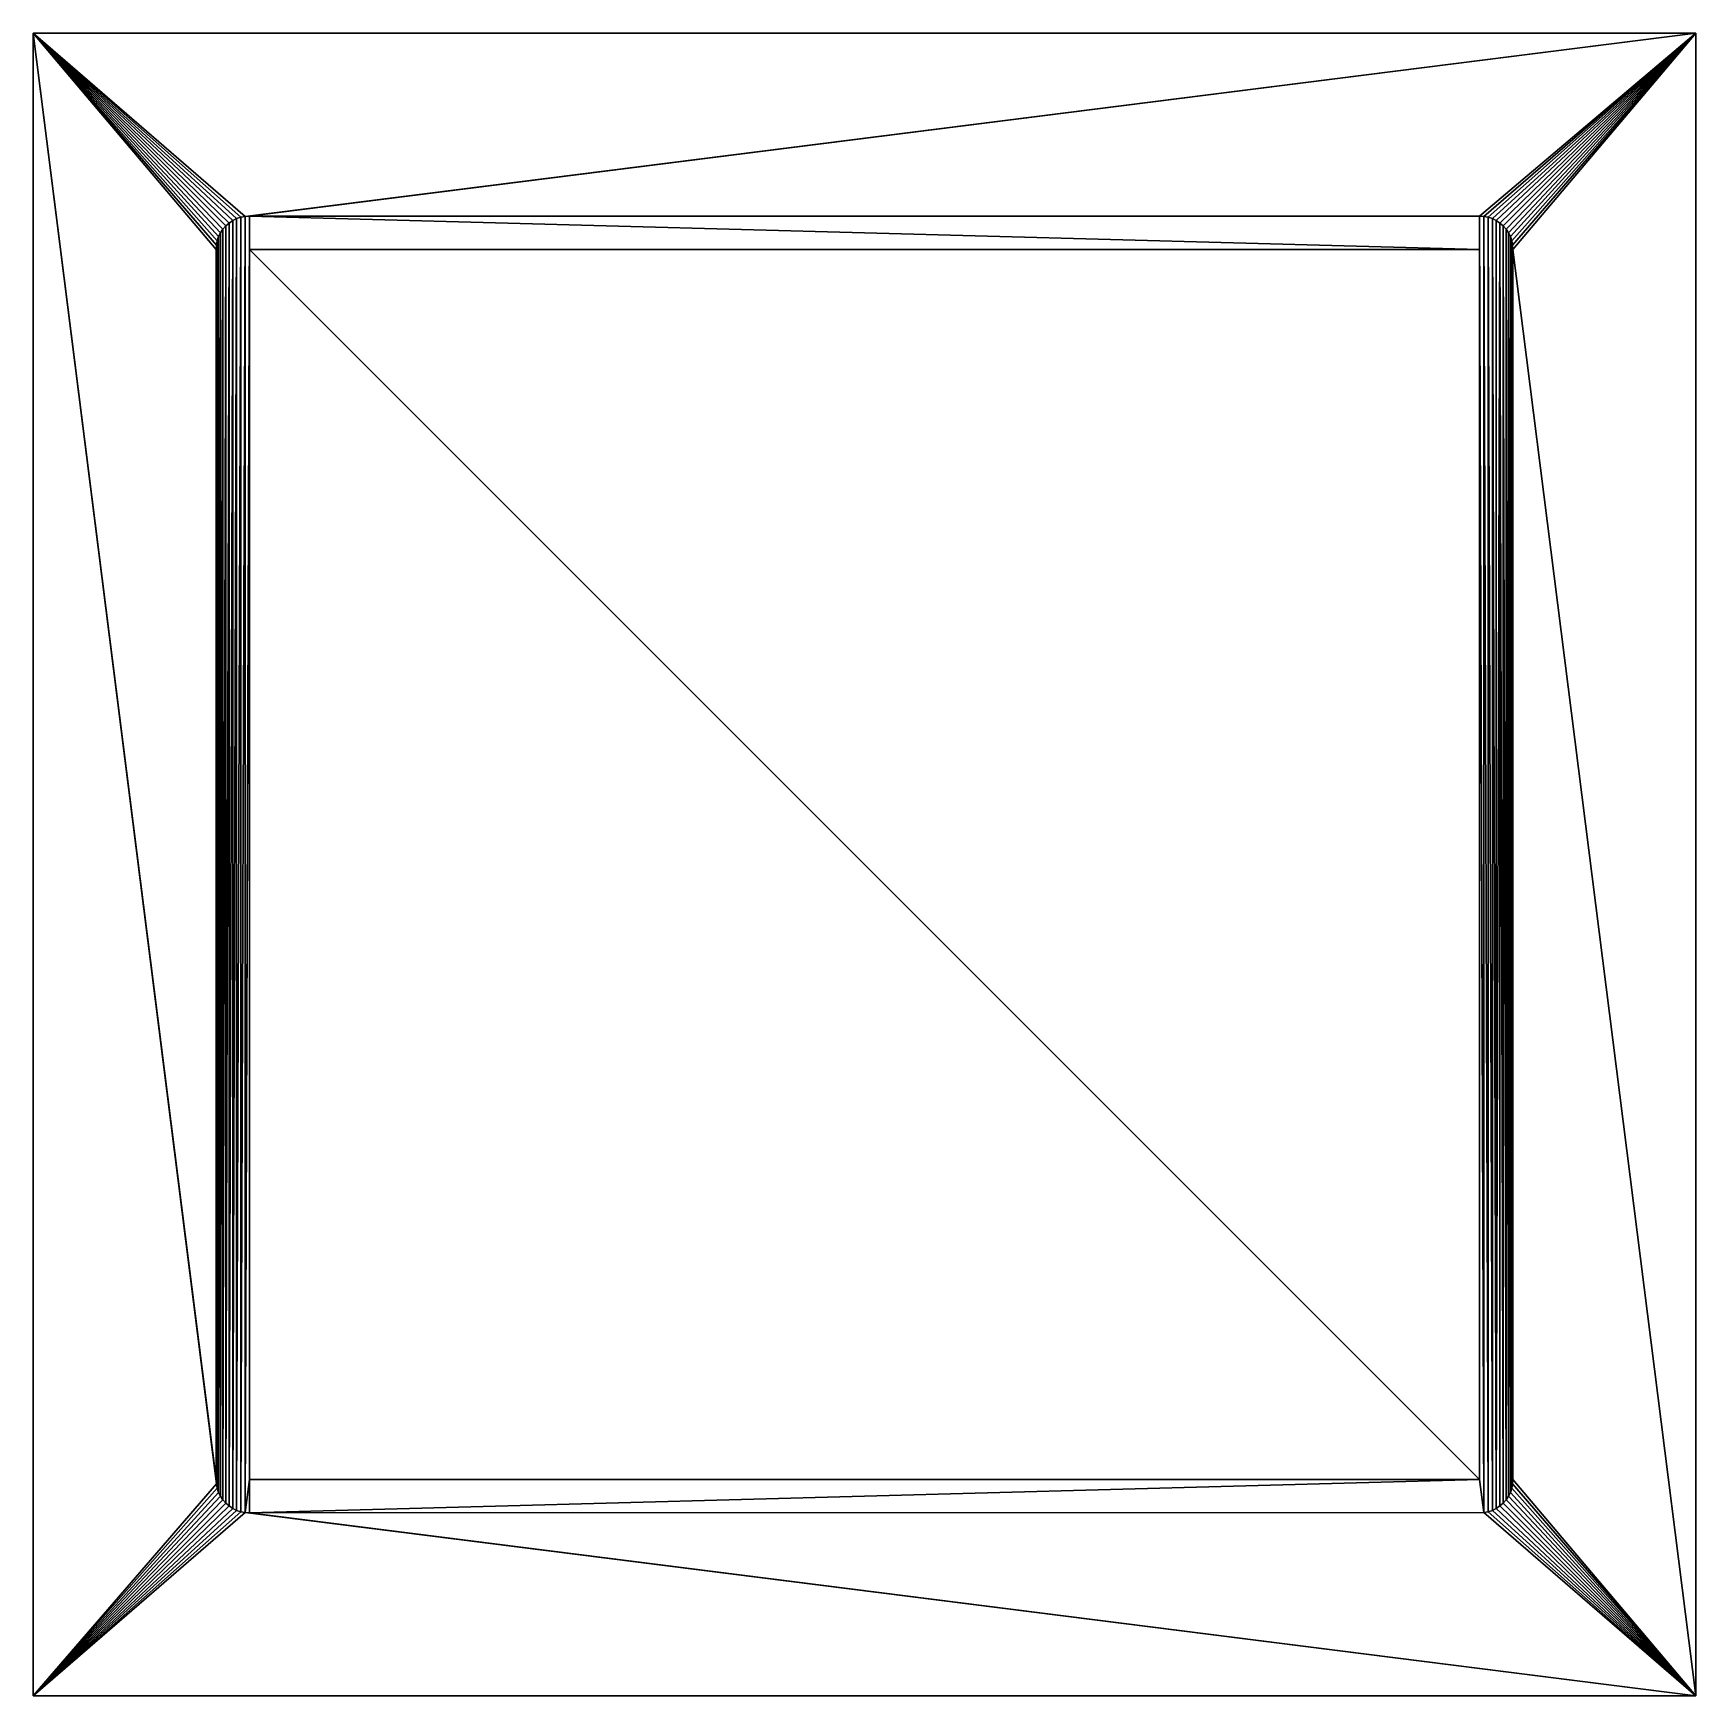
# Model space of a CAD drawing. Header units: millimetres. Extents: x 0 to 500, y 0 to 500.
import ezdxf

# ---------------------------------------------------------------- set-up
doc = ezdxf.new("R2010")
doc.units = ezdxf.units.MM
doc.layers.add('Layer1', color=10, linetype='Continuous')
doc.layers.add('LAYER15', color=7, linetype='Continuous')

msp = doc.modelspace()

# ---------------------------------------------------------------- linework, layer by layer
at = {"layer": 'Layer1'}
msp.add_3dface([(499.99, 500, 0), (-0.01, 500, 0), (-0.01, 0, 0), (499.99, 0, 0)], dxfattribs=at)
at = {"layer": 'LAYER15'}
for points in [[(-0.01, 500, 18), (499.99, 500, 0), (-0.01, 500, 0), (-0.01, 500, 18)], [(499.99, 500, 0), (-0.01, 500, 18), (499.99, 500, 18), (499.99, 500, 0)], [(-0.01, 500, 18), (-0.01, 0, 0), (-0.01, 0, 18), (-0.01, 500, 18)], [(-0.01, 0, 0), (-0.01, 500, 18), (-0.01, 500, 0), (-0.01, 0, 0)], [(-0.01, 0, 18), (55.08, 63.7, 18), (-0.01, 500, 18), (-0.01, 0, 18)], [(-0.01, 500, 18), (55.08, 63.7, 18), (54.99, 65, 18), (-0.01, 500, 18)], [(-0.01, 500, 18), (63.69, 444.92, 18), (499.99, 500, 18), (-0.01, 500, 18)], [(63.69, 444.92, 18), (-0.01, 500, 18), (62.41, 444.66, 18), (63.69, 444.92, 18)], [(62.41, 444.66, 18), (-0.01, 500, 18), (61.17, 444.24, 18), (62.41, 444.66, 18)], [(61.17, 444.24, 18), (-0.01, 500, 18), (59.99, 443.66, 18), (61.17, 444.24, 18)], [(59.99, 443.66, 18), (-0.01, 500, 18), (58.91, 442.93, 18), (59.99, 443.66, 18)], [(58.91, 442.93, 18), (-0.01, 500, 18), (57.92, 442.07, 18), (58.91, 442.93, 18)], [(57.92, 442.07, 18), (-0.01, 500, 18), (57.06, 441.09, 18), (57.92, 442.07, 18)], [(57.06, 441.09, 18), (-0.01, 500, 18), (56.33, 440, 18), (57.06, 441.09, 18)], [(56.33, 440, 18), (-0.01, 500, 18), (55.75, 438.83, 18), (56.33, 440, 18)], [(55.75, 438.83, 18), (-0.01, 500, 18), (55.33, 437.59, 18), (55.75, 438.83, 18)], [(55.33, 437.59, 18), (-0.01, 500, 18), (55.08, 436.31, 18), (55.33, 437.59, 18)], [(55.08, 436.31, 18), (-0.01, 500, 18), (54.99, 435, 18), (55.08, 436.31, 18)], [(54.99, 435, 18), (-0.01, 500, 18), (54.99, 65, 18), (54.99, 435, 18)], [(499.99, 500, 18), (63.69, 444.92, 18), (64.99, 445, 18), (499.99, 500, 18)], [(499.99, 500, 18), (64.99, 445, 18), (434.99, 445, 18), (499.99, 500, 18)], [(499.99, 500, 18), (434.99, 445, 18), (436.3, 444.92, 18), (499.99, 500, 18)], [(499.99, 500, 18), (436.3, 444.92, 18), (437.58, 444.66, 18), (499.99, 500, 18)], [(499.99, 500, 18), (437.58, 444.66, 18), (438.82, 444.24, 18), (499.99, 500, 18)], [(499.99, 500, 18), (438.82, 444.24, 18), (439.99, 443.66, 18), (499.99, 500, 18)], [(499.99, 500, 18), (439.99, 443.66, 18), (441.08, 442.93, 18), (499.99, 500, 18)], [(499.99, 500, 18), (441.08, 442.93, 18), (442.06, 442.07, 18), (499.99, 500, 18)], [(499.99, 500, 18), (442.06, 442.07, 18), (442.93, 441.09, 18), (499.99, 500, 18)], [(499.99, 500, 18), (442.93, 441.09, 18), (443.65, 440, 18), (499.99, 500, 18)], [(499.99, 500, 18), (443.65, 440, 18), (444.23, 438.83, 18), (499.99, 500, 18)], [(499.99, 500, 18), (444.23, 438.83, 18), (444.65, 437.59, 18), (499.99, 500, 18)], [(499.99, 500, 18), (444.65, 437.59, 18), (444.91, 436.31, 18), (499.99, 500, 18)], [(499.99, 500, 18), (444.91, 436.31, 18), (444.99, 435, 18), (499.99, 500, 18)], [(499.99, 500, 18), (444.99, 435, 18), (499.99, 0, 18), (499.99, 500, 18)], [(499.99, 500, 0), (499.99, 0, 18), (499.99, 0, 0), (499.99, 500, 0)], [(499.99, 0, 18), (499.99, 500, 0), (499.99, 500, 18), (499.99, 0, 18)], [(63.69, 444.92, 16), (63.69, 55.09, 16), (64.99, 445, 16), (63.69, 444.92, 16)], [(64.99, 445, 16), (63.69, 55.09, 16), (64.99, 435, 16), (64.99, 445, 16)], [(64.99, 445, 18), (63.69, 444.92, 16), (64.99, 445, 16), (64.99, 445, 18)], [(63.69, 444.92, 16), (64.99, 445, 18), (63.69, 444.92, 18), (63.69, 444.92, 16)], [(64.99, 445, 16), (64.99, 435, 16), (434.99, 435, 16), (64.99, 445, 16)], [(64.99, 445, 16), (434.99, 435, 16), (434.99, 445, 16), (64.99, 445, 16)], [(434.99, 445, 18), (64.99, 445, 16), (434.99, 445, 16), (434.99, 445, 18)], [(64.99, 445, 16), (434.99, 445, 18), (64.99, 445, 18), (64.99, 445, 16)], [(434.99, 435, 16), (436.3, 55.09, 16), (434.99, 445, 16), (434.99, 435, 16)], [(434.99, 445, 16), (436.3, 55.09, 16), (436.3, 444.92, 16), (434.99, 445, 16)], [(436.3, 444.92, 18), (434.99, 445, 16), (436.3, 444.92, 16), (436.3, 444.92, 18)], [(434.99, 445, 16), (436.3, 444.92, 18), (434.99, 445, 18), (434.99, 445, 16)], [(55.75, 438.83, 16), (55.75, 61.17, 16), (56.33, 440, 16), (55.75, 438.83, 16)], [(56.33, 440, 16), (55.75, 61.17, 16), (56.33, 60, 16), (56.33, 440, 16)], [(56.33, 440, 16), (55.75, 438.83, 18), (55.75, 438.83, 16), (56.33, 440, 16)], [(55.75, 438.83, 18), (56.33, 440, 16), (56.33, 440, 18), (55.75, 438.83, 18)], [(56.33, 440, 16), (56.33, 60, 16), (57.06, 441.09, 16), (56.33, 440, 16)], [(57.06, 441.09, 16), (56.33, 60, 16), (57.06, 58.91, 16), (57.06, 441.09, 16)], [(57.06, 441.09, 16), (56.33, 440, 18), (56.33, 440, 16), (57.06, 441.09, 16)], [(56.33, 440, 18), (57.06, 441.09, 16), (57.06, 441.09, 18), (56.33, 440, 18)], [(57.06, 441.09, 16), (57.06, 58.91, 16), (57.92, 442.07, 16), (57.06, 441.09, 16)], [(57.92, 442.07, 16), (57.06, 58.91, 16), (57.92, 57.93, 16), (57.92, 442.07, 16)], [(57.92, 442.07, 16), (57.06, 441.09, 18), (57.06, 441.09, 16), (57.92, 442.07, 16)], [(57.06, 441.09, 18), (57.92, 442.07, 16), (57.92, 442.07, 18), (57.06, 441.09, 18)], [(57.92, 442.07, 16), (57.92, 57.93, 16), (58.91, 442.93, 16), (57.92, 442.07, 16)], [(58.91, 442.93, 16), (57.92, 57.93, 16), (58.91, 57.07, 16), (58.91, 442.93, 16)], [(58.91, 442.93, 18), (57.92, 442.07, 16), (58.91, 442.93, 16), (58.91, 442.93, 18)], [(57.92, 442.07, 16), (58.91, 442.93, 18), (57.92, 442.07, 18), (57.92, 442.07, 16)], [(58.91, 442.93, 16), (58.91, 57.07, 16), (59.99, 443.66, 16), (58.91, 442.93, 16)], [(59.99, 443.66, 16), (58.91, 57.07, 16), (59.99, 56.34, 16), (59.99, 443.66, 16)], [(59.99, 443.66, 18), (58.91, 442.93, 16), (59.99, 443.66, 16), (59.99, 443.66, 18)], [(58.91, 442.93, 16), (59.99, 443.66, 18), (58.91, 442.93, 18), (58.91, 442.93, 16)], [(59.99, 443.66, 16), (59.99, 56.34, 16), (61.17, 444.24, 16), (59.99, 443.66, 16)], [(61.17, 444.24, 16), (59.99, 56.34, 16), (61.17, 55.76, 16), (61.17, 444.24, 16)], [(61.17, 444.24, 18), (59.99, 443.66, 16), (61.17, 444.24, 16), (61.17, 444.24, 18)], [(59.99, 443.66, 16), (61.17, 444.24, 18), (59.99, 443.66, 18), (59.99, 443.66, 16)], [(61.17, 444.24, 16), (61.17, 55.76, 16), (62.41, 444.66, 16), (61.17, 444.24, 16)], [(62.41, 444.66, 16), (61.17, 55.76, 16), (62.41, 55.34, 16), (62.41, 444.66, 16)], [(62.41, 444.66, 18), (61.17, 444.24, 16), (62.41, 444.66, 16), (62.41, 444.66, 18)], [(61.17, 444.24, 16), (62.41, 444.66, 18), (61.17, 444.24, 18), (61.17, 444.24, 16)], [(62.41, 444.66, 16), (62.41, 55.34, 16), (63.69, 444.92, 16), (62.41, 444.66, 16)], [(63.69, 444.92, 16), (62.41, 55.34, 16), (63.69, 55.09, 16), (63.69, 444.92, 16)], [(63.69, 444.92, 18), (62.41, 444.66, 16), (63.69, 444.92, 16), (63.69, 444.92, 18)], [(62.41, 444.66, 16), (63.69, 444.92, 18), (62.41, 444.66, 18), (62.41, 444.66, 16)], [(436.3, 444.92, 16), (436.3, 55.09, 16), (437.58, 55.34, 16), (436.3, 444.92, 16)], [(436.3, 444.92, 16), (437.58, 55.34, 16), (437.58, 444.66, 16), (436.3, 444.92, 16)], [(437.58, 444.66, 18), (436.3, 444.92, 16), (437.58, 444.66, 16), (437.58, 444.66, 18)], [(436.3, 444.92, 16), (437.58, 444.66, 18), (436.3, 444.92, 18), (436.3, 444.92, 16)], [(437.58, 444.66, 16), (437.58, 55.34, 16), (438.82, 55.76, 16), (437.58, 444.66, 16)], [(437.58, 444.66, 16), (438.82, 55.76, 16), (438.82, 444.24, 16), (437.58, 444.66, 16)], [(438.82, 444.24, 18), (437.58, 444.66, 16), (438.82, 444.24, 16), (438.82, 444.24, 18)], [(437.58, 444.66, 16), (438.82, 444.24, 18), (437.58, 444.66, 18), (437.58, 444.66, 16)], [(438.82, 444.24, 16), (438.82, 55.76, 16), (439.99, 56.34, 16), (438.82, 444.24, 16)], [(438.82, 444.24, 16), (439.99, 56.34, 16), (439.99, 443.66, 16), (438.82, 444.24, 16)], [(439.99, 443.66, 18), (438.82, 444.24, 16), (439.99, 443.66, 16), (439.99, 443.66, 18)], [(438.82, 444.24, 16), (439.99, 443.66, 18), (438.82, 444.24, 18), (438.82, 444.24, 16)], [(439.99, 443.66, 16), (439.99, 56.34, 16), (441.08, 442.93, 16), (439.99, 443.66, 16)], [(441.08, 442.93, 18), (439.99, 443.66, 16), (441.08, 442.93, 16), (441.08, 442.93, 18)], [(439.99, 443.66, 16), (441.08, 442.93, 18), (439.99, 443.66, 18), (439.99, 443.66, 16)], [(441.08, 442.93, 16), (439.99, 56.34, 16), (441.08, 57.07, 16), (441.08, 442.93, 16)], [(441.08, 442.93, 16), (441.08, 57.07, 16), (442.06, 57.93, 16), (441.08, 442.93, 16)], [(441.08, 442.93, 16), (442.06, 57.93, 16), (442.06, 442.07, 16), (441.08, 442.93, 16)], [(442.06, 442.07, 18), (441.08, 442.93, 16), (442.06, 442.07, 16), (442.06, 442.07, 18)], [(441.08, 442.93, 16), (442.06, 442.07, 18), (441.08, 442.93, 18), (441.08, 442.93, 16)], [(442.06, 442.07, 16), (442.06, 57.93, 16), (442.93, 58.91, 16), (442.06, 442.07, 16)], [(442.06, 442.07, 16), (442.93, 58.91, 16), (442.93, 441.09, 16), (442.06, 442.07, 16)], [(442.06, 442.07, 18), (442.93, 441.09, 16), (442.93, 441.09, 18), (442.06, 442.07, 18)], [(442.93, 441.09, 16), (442.06, 442.07, 18), (442.06, 442.07, 16), (442.93, 441.09, 16)], [(442.93, 441.09, 16), (442.93, 58.91, 16), (443.65, 60, 16), (442.93, 441.09, 16)], [(442.93, 441.09, 16), (443.65, 60, 16), (443.65, 440, 16), (442.93, 441.09, 16)], [(442.93, 441.09, 18), (443.65, 440, 16), (443.65, 440, 18), (442.93, 441.09, 18)], [(443.65, 440, 16), (442.93, 441.09, 18), (442.93, 441.09, 16), (443.65, 440, 16)], [(443.65, 440, 16), (443.65, 60, 16), (444.23, 61.17, 16), (443.65, 440, 16)], [(443.65, 440, 16), (444.23, 61.17, 16), (444.23, 438.83, 16), (443.65, 440, 16)], [(443.65, 440, 18), (444.23, 438.83, 16), (444.23, 438.83, 18), (443.65, 440, 18)], [(444.23, 438.83, 16), (443.65, 440, 18), (443.65, 440, 16), (444.23, 438.83, 16)], [(54.99, 435, 16), (55.08, 63.7, 16), (55.08, 436.31, 16), (54.99, 435, 16)], [(55.08, 436.31, 16), (54.99, 435, 18), (54.99, 435, 16), (55.08, 436.31, 16)], [(54.99, 435, 18), (55.08, 436.31, 16), (55.08, 436.31, 18), (54.99, 435, 18)], [(55.08, 63.7, 16), (54.99, 435, 16), (54.99, 65, 16), (55.08, 63.7, 16)], [(54.99, 435, 16), (54.99, 65, 18), (54.99, 65, 16), (54.99, 435, 16)], [(54.99, 65, 18), (54.99, 435, 16), (54.99, 435, 18), (54.99, 65, 18)], [(55.08, 436.31, 16), (55.08, 63.7, 16), (55.33, 437.59, 16), (55.08, 436.31, 16)], [(55.33, 437.59, 16), (55.08, 63.7, 16), (55.33, 62.41, 16), (55.33, 437.59, 16)], [(55.33, 437.59, 16), (55.08, 436.31, 18), (55.08, 436.31, 16), (55.33, 437.59, 16)], [(55.08, 436.31, 18), (55.33, 437.59, 16), (55.33, 437.59, 18), (55.08, 436.31, 18)], [(55.33, 437.59, 16), (55.33, 62.41, 16), (55.75, 438.83, 16), (55.33, 437.59, 16)], [(55.75, 438.83, 16), (55.33, 62.41, 16), (55.75, 61.17, 16), (55.75, 438.83, 16)], [(55.75, 438.83, 16), (55.33, 437.59, 18), (55.33, 437.59, 16), (55.75, 438.83, 16)], [(55.33, 437.59, 18), (55.75, 438.83, 16), (55.75, 438.83, 18), (55.33, 437.59, 18)], [(64.99, 435, 16), (63.69, 55.09, 16), (64.99, 65, 16), (64.99, 435, 16)], [(434.99, 65, 18), (64.99, 435, 18), (64.99, 65, 18), (434.99, 65, 18)], [(64.99, 435, 18), (434.99, 65, 18), (434.99, 435, 18), (64.99, 435, 18)], [(64.99, 435, 18), (434.99, 435, 16), (64.99, 435, 16), (64.99, 435, 18)], [(434.99, 435, 16), (64.99, 435, 18), (434.99, 435, 18), (434.99, 435, 16)], [(64.99, 435, 18), (64.99, 65, 16), (64.99, 65, 18), (64.99, 435, 18)], [(64.99, 65, 16), (64.99, 435, 18), (64.99, 435, 16), (64.99, 65, 16)], [(434.99, 65, 16), (436.3, 55.09, 16), (434.99, 435, 16), (434.99, 65, 16)], [(434.99, 435, 16), (434.99, 65, 18), (434.99, 65, 16), (434.99, 435, 16)], [(434.99, 65, 18), (434.99, 435, 16), (434.99, 435, 18), (434.99, 65, 18)], [(444.23, 438.83, 16), (444.23, 61.17, 16), (444.65, 62.41, 16), (444.23, 438.83, 16)], [(444.23, 438.83, 16), (444.65, 62.41, 16), (444.65, 437.59, 16), (444.23, 438.83, 16)], [(444.23, 438.83, 18), (444.65, 437.59, 16), (444.65, 437.59, 18), (444.23, 438.83, 18)], [(444.65, 437.59, 16), (444.23, 438.83, 18), (444.23, 438.83, 16), (444.65, 437.59, 16)], [(444.65, 437.59, 16), (444.65, 62.41, 16), (444.91, 63.7, 16), (444.65, 437.59, 16)], [(444.65, 437.59, 16), (444.91, 63.7, 16), (444.91, 436.31, 16), (444.65, 437.59, 16)], [(444.65, 437.59, 18), (444.91, 436.31, 16), (444.91, 436.31, 18), (444.65, 437.59, 18)], [(444.91, 436.31, 16), (444.65, 437.59, 18), (444.65, 437.59, 16), (444.91, 436.31, 16)], [(444.91, 436.31, 16), (444.91, 63.7, 16), (444.99, 65, 16), (444.91, 436.31, 16)], [(444.91, 436.31, 16), (444.99, 65, 16), (444.99, 435, 16), (444.91, 436.31, 16)], [(444.91, 436.31, 18), (444.99, 435, 16), (444.99, 435, 18), (444.91, 436.31, 18)], [(444.99, 435, 16), (444.91, 436.31, 18), (444.91, 436.31, 16), (444.99, 435, 16)], [(444.99, 65, 18), (499.99, 0, 18), (444.99, 435, 18), (444.99, 65, 18)], [(444.99, 435, 18), (444.99, 65, 16), (444.99, 65, 18), (444.99, 435, 18)], [(444.99, 65, 16), (444.99, 435, 18), (444.99, 435, 16), (444.99, 65, 16)], [(54.99, 65, 16), (55.08, 63.7, 18), (55.08, 63.7, 16), (54.99, 65, 16)], [(55.08, 63.7, 18), (54.99, 65, 16), (54.99, 65, 18), (55.08, 63.7, 18)], [(64.99, 55, 16), (64.99, 65, 16), (63.69, 55.09, 16), (64.99, 55, 16)], [(64.99, 65, 16), (64.99, 55, 16), (434.99, 65, 16), (64.99, 65, 16)], [(434.99, 65, 16), (64.99, 55, 16), (436.3, 55.09, 16), (434.99, 65, 16)], [(434.99, 65, 18), (64.99, 65, 16), (434.99, 65, 16), (434.99, 65, 18)], [(64.99, 65, 16), (434.99, 65, 18), (64.99, 65, 18), (64.99, 65, 16)], [(444.91, 63.7, 18), (499.99, 0, 18), (444.99, 65, 18), (444.91, 63.7, 18)], [(444.99, 65, 18), (444.91, 63.7, 16), (444.91, 63.7, 18), (444.99, 65, 18)], [(444.91, 63.7, 16), (444.99, 65, 18), (444.99, 65, 16), (444.91, 63.7, 16)], [(55.08, 63.7, 18), (-0.01, 0, 18), (55.33, 62.41, 18), (55.08, 63.7, 18)], [(55.33, 62.41, 18), (-0.01, 0, 18), (55.75, 61.17, 18), (55.33, 62.41, 18)], [(55.75, 61.17, 18), (-0.01, 0, 18), (56.33, 60, 18), (55.75, 61.17, 18)], [(56.33, 60, 18), (-0.01, 0, 18), (57.06, 58.91, 18), (56.33, 60, 18)], [(55.08, 63.7, 16), (55.33, 62.41, 18), (55.33, 62.41, 16), (55.08, 63.7, 16)], [(55.33, 62.41, 18), (55.08, 63.7, 16), (55.08, 63.7, 18), (55.33, 62.41, 18)], [(55.33, 62.41, 16), (55.75, 61.17, 18), (55.75, 61.17, 16), (55.33, 62.41, 16)], [(55.75, 61.17, 18), (55.33, 62.41, 16), (55.33, 62.41, 18), (55.75, 61.17, 18)], [(55.75, 61.17, 16), (56.33, 60, 18), (56.33, 60, 16), (55.75, 61.17, 16)], [(56.33, 60, 18), (55.75, 61.17, 16), (55.75, 61.17, 18), (56.33, 60, 18)], [(56.33, 60, 16), (57.06, 58.91, 18), (57.06, 58.91, 16), (56.33, 60, 16)], [(57.06, 58.91, 18), (56.33, 60, 16), (56.33, 60, 18), (57.06, 58.91, 18)], [(442.93, 58.91, 18), (499.99, 0, 18), (443.65, 60, 18), (442.93, 58.91, 18)], [(443.65, 60, 18), (442.93, 58.91, 16), (442.93, 58.91, 18), (443.65, 60, 18)], [(442.93, 58.91, 16), (443.65, 60, 18), (443.65, 60, 16), (442.93, 58.91, 16)], [(443.65, 60, 18), (499.99, 0, 18), (444.23, 61.17, 18), (443.65, 60, 18)], [(444.23, 61.17, 18), (443.65, 60, 16), (443.65, 60, 18), (444.23, 61.17, 18)], [(443.65, 60, 16), (444.23, 61.17, 18), (444.23, 61.17, 16), (443.65, 60, 16)], [(444.23, 61.17, 18), (499.99, 0, 18), (444.65, 62.41, 18), (444.23, 61.17, 18)], [(444.65, 62.41, 18), (444.23, 61.17, 16), (444.23, 61.17, 18), (444.65, 62.41, 18)], [(444.23, 61.17, 16), (444.65, 62.41, 18), (444.65, 62.41, 16), (444.23, 61.17, 16)], [(444.65, 62.41, 18), (499.99, 0, 18), (444.91, 63.7, 18), (444.65, 62.41, 18)], [(444.91, 63.7, 18), (444.65, 62.41, 16), (444.65, 62.41, 18), (444.91, 63.7, 18)], [(444.65, 62.41, 16), (444.91, 63.7, 18), (444.91, 63.7, 16), (444.65, 62.41, 16)], [(57.06, 58.91, 18), (-0.01, 0, 18), (57.92, 57.93, 18), (57.06, 58.91, 18)], [(57.92, 57.93, 18), (-0.01, 0, 18), (58.91, 57.07, 18), (57.92, 57.93, 18)], [(58.91, 57.07, 18), (-0.01, 0, 18), (59.99, 56.34, 18), (58.91, 57.07, 18)], [(59.99, 56.34, 18), (-0.01, 0, 18), (61.17, 55.76, 18), (59.99, 56.34, 18)], [(61.17, 55.76, 18), (-0.01, 0, 18), (62.41, 55.34, 18), (61.17, 55.76, 18)], [(62.41, 55.34, 18), (-0.01, 0, 18), (63.69, 55.09, 18), (62.41, 55.34, 18)], [(63.69, 55.09, 18), (-0.01, 0, 18), (499.99, 0, 18), (63.69, 55.09, 18)], [(57.06, 58.91, 16), (57.92, 57.93, 18), (57.92, 57.93, 16), (57.06, 58.91, 16)], [(57.92, 57.93, 18), (57.06, 58.91, 16), (57.06, 58.91, 18), (57.92, 57.93, 18)], [(57.92, 57.93, 18), (58.91, 57.07, 16), (57.92, 57.93, 16), (57.92, 57.93, 18)], [(58.91, 57.07, 16), (57.92, 57.93, 18), (58.91, 57.07, 18), (58.91, 57.07, 16)], [(58.91, 57.07, 18), (59.99, 56.34, 16), (58.91, 57.07, 16), (58.91, 57.07, 18)], [(59.99, 56.34, 16), (58.91, 57.07, 18), (59.99, 56.34, 18), (59.99, 56.34, 16)], [(59.99, 56.34, 18), (61.17, 55.76, 16), (59.99, 56.34, 16), (59.99, 56.34, 18)], [(61.17, 55.76, 16), (59.99, 56.34, 18), (61.17, 55.76, 18), (61.17, 55.76, 16)], [(61.17, 55.76, 18), (62.41, 55.34, 16), (61.17, 55.76, 16), (61.17, 55.76, 18)], [(62.41, 55.34, 16), (61.17, 55.76, 18), (62.41, 55.34, 18), (62.41, 55.34, 16)], [(62.41, 55.34, 18), (63.69, 55.09, 16), (62.41, 55.34, 16), (62.41, 55.34, 18)], [(63.69, 55.09, 16), (62.41, 55.34, 18), (63.69, 55.09, 18), (63.69, 55.09, 16)], [(63.69, 55.09, 18), (499.99, 0, 18), (64.99, 55, 18), (63.69, 55.09, 18)], [(63.69, 55.09, 18), (64.99, 55, 16), (63.69, 55.09, 16), (63.69, 55.09, 18)], [(64.99, 55, 16), (63.69, 55.09, 18), (64.99, 55, 18), (64.99, 55, 16)], [(64.99, 55, 18), (499.99, 0, 18), (436.3, 55.09, 18), (64.99, 55, 18)], [(64.99, 55, 18), (436.3, 55.09, 16), (64.99, 55, 16), (64.99, 55, 18)], [(436.3, 55.09, 16), (64.99, 55, 18), (436.3, 55.09, 18), (436.3, 55.09, 16)], [(436.3, 55.09, 18), (499.99, 0, 18), (437.58, 55.34, 18), (436.3, 55.09, 18)], [(436.3, 55.09, 18), (437.58, 55.34, 16), (436.3, 55.09, 16), (436.3, 55.09, 18)], [(437.58, 55.34, 16), (436.3, 55.09, 18), (437.58, 55.34, 18), (437.58, 55.34, 16)], [(437.58, 55.34, 18), (499.99, 0, 18), (438.82, 55.76, 18), (437.58, 55.34, 18)], [(437.58, 55.34, 18), (438.82, 55.76, 16), (437.58, 55.34, 16), (437.58, 55.34, 18)], [(438.82, 55.76, 16), (437.58, 55.34, 18), (438.82, 55.76, 18), (438.82, 55.76, 16)], [(438.82, 55.76, 18), (499.99, 0, 18), (439.99, 56.34, 18), (438.82, 55.76, 18)], [(438.82, 55.76, 18), (439.99, 56.34, 16), (438.82, 55.76, 16), (438.82, 55.76, 18)], [(439.99, 56.34, 16), (438.82, 55.76, 18), (439.99, 56.34, 18), (439.99, 56.34, 16)], [(439.99, 56.34, 18), (499.99, 0, 18), (441.08, 57.07, 18), (439.99, 56.34, 18)], [(439.99, 56.34, 18), (441.08, 57.07, 16), (439.99, 56.34, 16), (439.99, 56.34, 18)], [(441.08, 57.07, 16), (439.99, 56.34, 18), (441.08, 57.07, 18), (441.08, 57.07, 16)], [(441.08, 57.07, 18), (499.99, 0, 18), (442.06, 57.93, 18), (441.08, 57.07, 18)], [(441.08, 57.07, 18), (442.06, 57.93, 16), (441.08, 57.07, 16), (441.08, 57.07, 18)], [(442.06, 57.93, 16), (441.08, 57.07, 18), (442.06, 57.93, 18), (442.06, 57.93, 16)], [(442.06, 57.93, 18), (499.99, 0, 18), (442.93, 58.91, 18), (442.06, 57.93, 18)], [(442.93, 58.91, 18), (442.06, 57.93, 16), (442.06, 57.93, 18), (442.93, 58.91, 18)], [(442.06, 57.93, 16), (442.93, 58.91, 18), (442.93, 58.91, 16), (442.06, 57.93, 16)], [(499.99, 0, 18), (-0.01, 0, 0), (499.99, 0, 0), (499.99, 0, 18)], [(-0.01, 0, 0), (499.99, 0, 18), (-0.01, 0, 18), (-0.01, 0, 0)]]:
    msp.add_3dface(points, dxfattribs=at)

doc.saveas('drawing.dxf')
